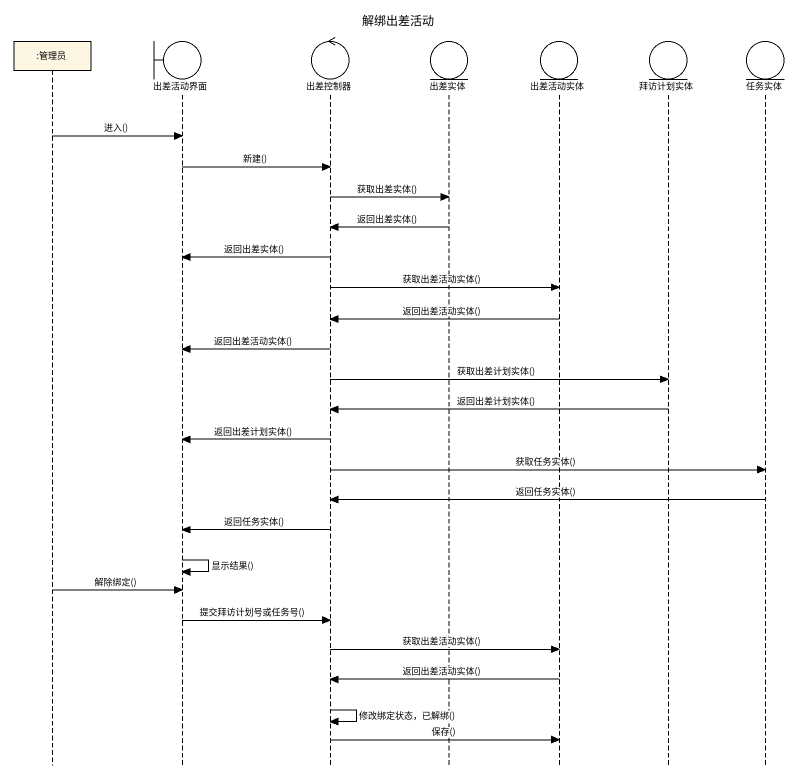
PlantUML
@startuml
title 解绑出差活动
hide footbox
participant ":管理员" as 管理员
boundary 出差活动界面
control 出差控制器
entity 出差实体
entity 出差活动实体
entity 拜访计划实体
entity 任务实体

管理员 -> 出差活动界面 : 进入()
出差活动界面 -> 出差控制器 : 新建()
出差控制器 -> 出差实体 : 获取出差实体()
出差实体 -> 出差控制器 : 返回出差实体()
出差控制器 -> 出差活动界面 : 返回出差实体()
出差控制器 -> 出差活动实体 : 获取出差活动实体()
出差活动实体 -> 出差控制器 : 返回出差活动实体()
出差控制器 -> 出差活动界面 : 返回出差活动实体()
出差控制器 -> 拜访计划实体 : 获取出差计划实体()
拜访计划实体 -> 出差控制器 : 返回出差计划实体()
出差控制器 -> 出差活动界面 : 返回出差计划实体()
出差控制器 -> 任务实体 : 获取任务实体()
任务实体 -> 出差控制器 : 返回任务实体()
出差控制器 -> 出差活动界面 : 返回任务实体()
出差活动界面 -> 出差活动界面 : 显示结果()
管理员 -> 出差活动界面 : 解除绑定()
出差活动界面 -> 出差控制器 : 提交拜访计划号或任务号()
出差控制器 -> 出差活动实体 : 获取出差活动实体()
出差活动实体 -> 出差控制器 : 返回出差活动实体()
出差控制器 -> 出差控制器 : 修改绑定状态，已解绑()
出差控制器 -> 出差活动实体 : 保存()
@enduml
